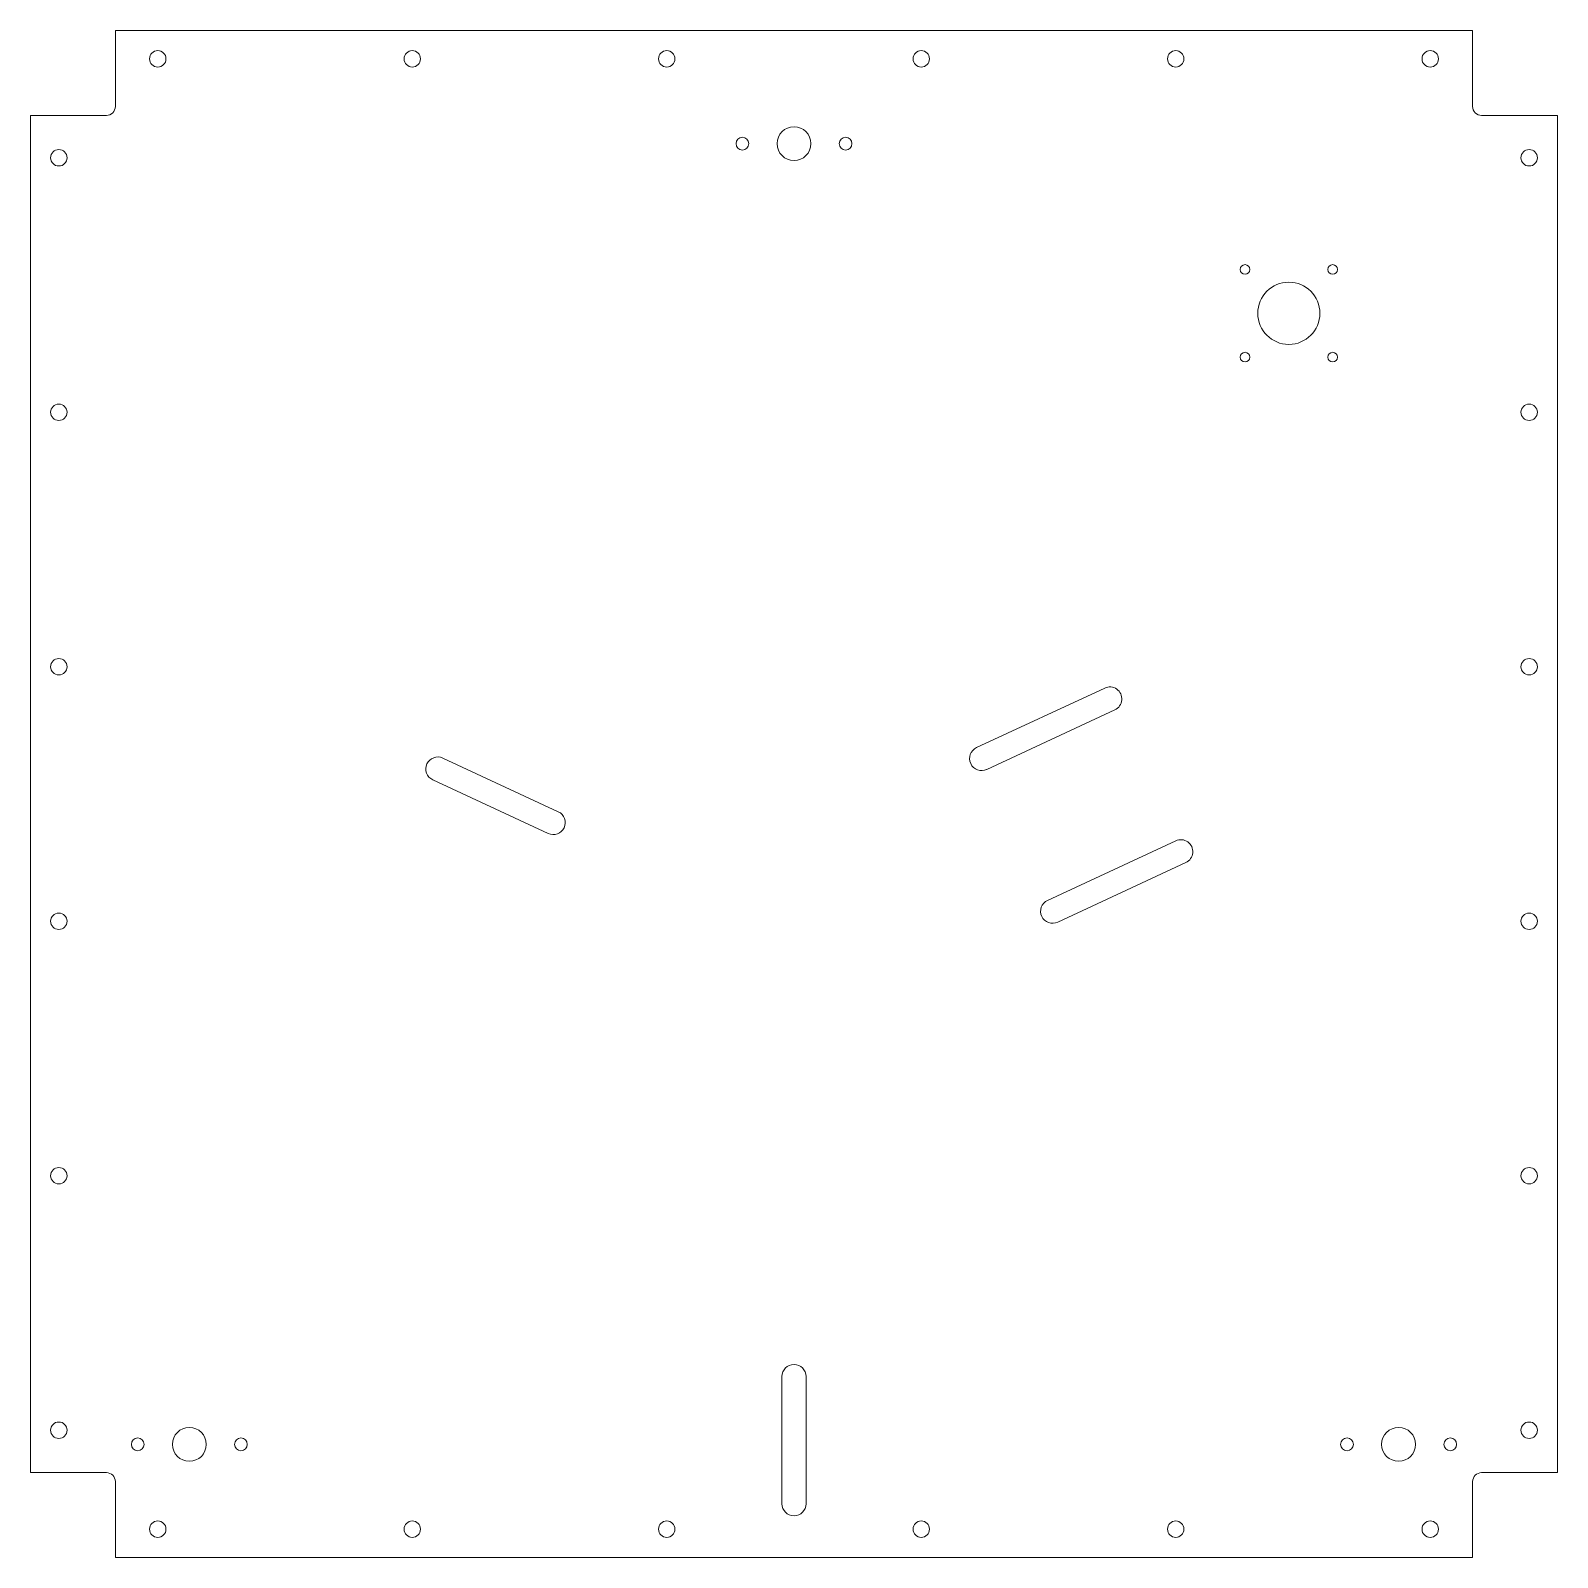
# Model space of a CAD drawing. Header units: millimetres. Extents: x 0 to 540, y 0 to 540.
import ezdxf

# ---------------------------------------------------------------- set-up
doc = ezdxf.new("R2010")
doc.units = ezdxf.units.MM

msp = doc.modelspace()

# ---------------------------------------------------------------- linework, layer by layer
at = {"color": 7, "linetype": 'Continuous', "lineweight": 15}
for p, q in [((30, 513.17), (30, 540)), ((510, 540), (30, 540)), ((510, 540), (510, 513.17)), ((0, 510), (0, 30)), ((0, 510), (26.82, 510)), ((513.17, 510), (540, 510)), ((540, 30), (540, 510)), ((379.89, 307.48), (334.55, 286.4)), ((338.14, 278.69), (383.48, 299.77)), ((186.64, 263.74), (145.84, 282.71)), ((142.25, 275), (183.06, 256.03)), ((405.01, 253.45), (359.67, 232.37)), ((363.25, 224.66), (408.59, 245.74)), ((265.75, 64), (265.75, 19)), ((274.25, 19), (274.25, 64)), ((26.82, 30), (0, 30)), ((540, 30), (513.17, 30)), ((30, 0), (30, 26.82)), ((510, 26.82), (510, 0)), ((30, 0), (510, 0))]:
    msp.add_line(p, q, dxfattribs=at)
for centre, radius in [((45, 530), 2.9), ((135, 530), 2.9), ((225, 530), 2.9), ((315, 530), 2.9), ((405, 530), 2.9), ((495, 530), 2.9), ((251.75, 500), 2.25), ((270, 500), 6), ((288.25, 500), 2.25), ((10, 495), 2.9), ((530, 495), 2.9), ((429.5, 455.5), 1.7), ((460.5, 455.5), 1.7), ((445, 440), 11), ((429.5, 424.5), 1.7), ((460.5, 424.5), 1.7), ((10, 405), 2.9), ((530, 405), 2.9), ((10, 315), 2.9), ((530, 315), 2.9), ((10, 225), 2.9), ((530, 225), 2.9), ((10, 135), 2.9), ((530, 135), 2.9), ((10, 45), 2.9), ((56.17, 40), 6), ((483.82, 40), 6), ((530, 45), 2.9), ((37.92, 40), 2.25), ((74.42, 40), 2.25), ((465.57, 40), 2.25), ((502.07, 40), 2.25), ((45, 10), 2.9), ((135, 10), 2.9), ((225, 10), 2.9), ((315, 10), 2.9), ((405, 10), 2.9), ((495, 10), 2.9)]:
    msp.add_circle(centre, radius, dxfattribs=at)
for centre, radius, start, end in [((26.82, 513.17), 3.18, 270, 0), ((513.17, 513.17), 3.18, 180, 270), ((381.69, 303.62), 4.25, 294.9307, 114.9307), ((336.34, 282.54), 4.25, 114.9307, 294.9307), ((144.04, 278.85), 4.25, 65.0693, 245.0693), ((184.85, 259.88), 4.25, 245.0693, 65.0693), ((406.8, 249.59), 4.25, 294.9307, 114.9307), ((361.46, 228.52), 4.25, 114.9307, 294.9307), ((270, 64), 4.25, 0, 180), ((26.82, 26.82), 3.17, 0, 90), ((513.17, 26.82), 3.17, 90, 180), ((270, 19), 4.25, 180, 0)]:
    msp.add_arc(centre, radius, start, end, dxfattribs=at)

doc.saveas('drawing.dxf')
